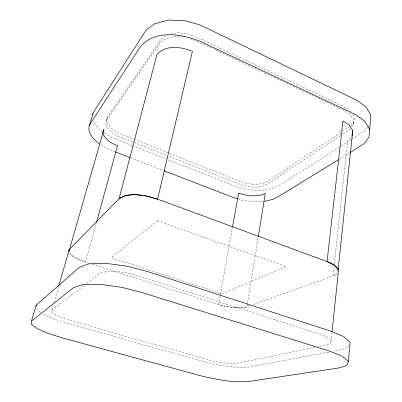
<?xml version="1.0" encoding="UTF-8"?>
<svg xmlns="http://www.w3.org/2000/svg" width="402" height="402" viewBox="0 0 402 402"><rect width="100%" height="100%" fill="white"/><g stroke="black" fill="none" stroke-linecap="round" stroke-linejoin="round"><path stroke-width="0.3" stroke-dasharray="2.01 1.51" d="M351.775 126.861L353.343 125.077L353.579 119.364L349.745 113.987L342.559 109.656L326.54 102.128M331.012 341.454L331.906 332.881M334.072 266.581L333.067 275.878L337.007 273.476M334.343 264.104L347.715 140.343L351.092 136.956M353.343 125.077L353.775 121.499M247.451 303.681L246.954 306.761A21.718 6.266 10.3 0 1 218.547 304.56L232.451 227.381M247.552 303.068L258.159 237.371M165.493 36.26L161.509 38.974L157.358 44.848L107.389 117.218L106.535 121.118C110.585 132.499 124.223 134.665 133.961 139.172M107.389 117.218L105.661 124.007L107.545 128.268L111.856 132.464L118.409 136.213L166.81 155.408M96.239 223.376L85.641 262.114A23.723 7.261 14.2 0 1 69.385 252.883M58.37 287.194L54.054 302.274M314.917 347.248L240.13 362.725L232.853 363.604A22.557 4.628 10.6 0 1 209.125 360.041L71.943 320.982C65.204 318.897 58.004 317.118 52.456 312.54L51.612 310.751L53.079 305.656M349.333 344.655L348.519 346.981L340.665 349.79L333.258 351.192M106.646 120.042L156.358 48.461C161.423 38.079 174.076 34.672 184.679 37.356M337.318 272.757L336.223 274.29L331.655 276.385L252.225 304.872M367.438 127.228L365.237 130.213L351.805 139.177M367.805 126.73L369.272 124.741M51.612 310.751L52.702 309.404L84.073 285.43M350.202 128.645L349.021 129.982L340.971 135.328M86.621 283.485L98.369 274.511L101.41 272.667L106.691 271.571A31.467 8.944 12.9 0 1 132.022 274.169L140.896 276.707L313.233 332.042L325.133 336.278A28.683 7.176 8.7 0 1 326.379 344.856L317.696 346.675M349.795 126.308L342.775 131.052M340.836 132.348L267.722 181.262C259.235 186.071 248.808 184.503 240.014 181.352L134.519 139.393M340.454 135.675L267.702 183.855C259.054 189.04 248.195 187.322 239.165 184.056L167.358 155.629M351.298 139.504L281.696 183.945C265.757 194.694 244.677 190.478 228.075 183.407L167.805 159.684M338.861 159.534L349.79 152.85M249.667 305.786L247.506 306.565A21.899 6.321 10.3 0 1 229.793 307.113L222.562 305.691L216.532 303.912L92.591 264.335M170.347 34.115L177.433 32.768L187.91 33.919L197.523 37.492L343.474 106.419L350.353 110.726A24.663 13.814 4.2 0 1 351.263 111.625M328.942 352.011L250.582 366.865C234.351 368.569 218.075 365.297 202.387 361.353L65.908 322.751L52.446 318.299L42.205 313.515M264.521 201.377L253.175 201.678L242.386 200.141L238.23 198.94M89.254 263.265C82.264 260.838 74.234 258.828 69.486 252.747M130.429 157.77L163.448 170.523M132.012 145.594L111.525 137.288L103.208 132.273M132.57 145.815L166.187 159.046M190.613 38.773L197.593 41.532L325.997 101.877M115.047 151.765L107.942 148.82L100.731 144.534M36.406 308.947L40.687 312.47M353.348 114.515A24.663 13.814 4.2 0 1 350.856 125.459M102.691 131.962A36.326 18.13 16.5 0 1 93.249 120.675M157.514 220.793L111.243 257.607L222.145 293.812L286.234 266.647L157.514 220.793"/><path stroke-width="0.6" d="M69.149 251.29L69.214 249.778L70.898 247.969L116.806 200.995C128.796 189.131 148.83 196.402 162.654 200.97L325.781 261.109A27.678 9.658 7.6 0 1 338.419 271.229L332.032 331.67M31.441 321.138L31.271 324.213L37.14 328.595L48.139 333.404L61.782 337.72L199.779 375.543C215.623 379.433 231.944 382.739 248.335 381.543L338.881 367.956L346.78 365.569L348.388 361.378L350.152 342.328L343.75 336.615L330.595 331.092L147.062 271.4L126.977 266.164L105.631 263.3L88.616 263.853L79.289 267.365L36.2 305.173L31.441 321.138L73.712 287.515L83.018 284.485L100.163 284.32L121.776 287.365L142.167 292.555L328.514 350.75L341.866 356.051L348.388 361.378M36.11 306.299L36.2 305.173M369.709 129.977L370.729 114.962L365.895 106.826L357.097 100.354L199.734 24.823L184.498 20.628L168.222 20.1L154.68 23.773L146.092 30.049L95.756 108.635L93.043 113.274L89.334 125.71A36.542 17.587 16.3 0 0 99.183 143.614M338.177 269.33L352.76 130.655L349.398 125.183L342.961 120.947L327.062 261.581L334.283 265.129L338.177 269.33L337.891 270.978M351.936 136.107L352.212 134.293M352.393 133.082L352.76 130.655M258.26 236.758L265.29 193.231A20.105 9.171 9.6 0 1 238.637 193.03L232.562 226.768M96.57 222.165L117.479 145.735A21.834 10.497 16.3 0 1 103.972 129.253L69.531 249.366A23.723 7.261 14.2 0 0 68.802 250.888M58.843 285.531L69.214 249.778M89.334 125.71L91.927 121.203L137.298 51.431C151.067 26.909 186.136 33.808 206.849 44.501L356.102 114.861L364.634 121.123L369.408 128.921L369.157 136.831L364.312 143.504L350.303 152.534M338.333 159.86L279.204 196.03L273.435 199.186L264.521 201.377M142.795 195.578L134.389 194.668L124.64 195.749L119.108 198.638L157.011 54.2C166.167 44.612 181.252 46.758 192.422 51.28L157.594 199.101L146.403 195.965L143.996 195.704M237.637 198.764L233.487 197.563L163.996 170.739M129.861 157.549L115.595 151.991M92.591 114.927A36.326 18.13 16.5 0 1 93.043 113.274"/></g></svg>
